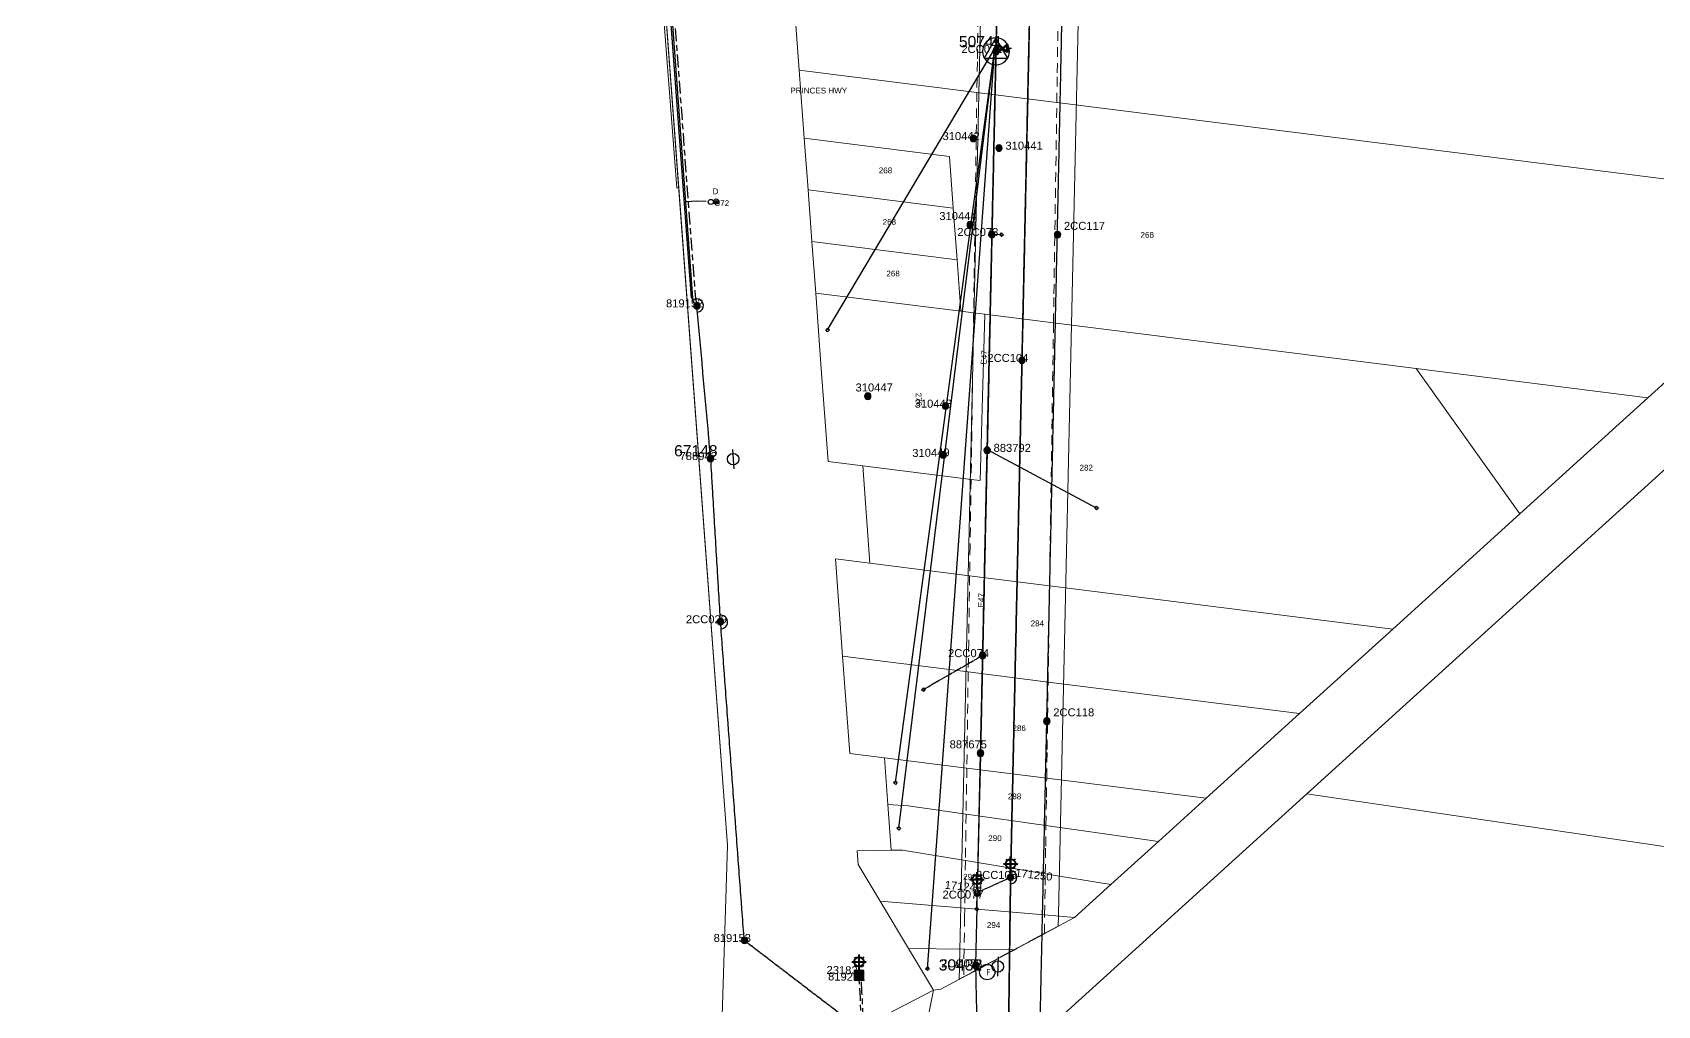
# Model space of a CAD drawing. Header units: metres. Extents: x 277863 to 282129, y 6130772 to 6135401.
# Drawn here: x 280908 to 281416, y 6132730 to 6133034 of the extents above; entities that cross this region are included whole.
import ezdxf
from ezdxf.enums import TextEntityAlignment as Align

# ---------------------------------------------------------------- set-up
doc = ezdxf.new("R2010")
doc.units = ezdxf.units.M
for name, pattern in [('Cable Exist OH', [1, 1, 0]), ('Cable Exist UG', [8.2, 4, -1.2, 1.8, -1.2]), ('Dash', [5, 3, -2]), ('HIDDEN', [0.375, 0.25, -0.125]), ('HIDDEN2', [0.1875, 0.125, -0.0625])]:
    doc.linetypes.add(name, pattern=pattern)
doc.layers.get('0').update_dxf_attribs({"color": 6})
for name, color, linetype, lineweight in [('Cadastre Easements_SP_EXT', 9, 'Continuous', 5), ('Cadastre Land Parcels_SP_EXT', 9, 'Continuous', 5), ('Cadastre Other Property_SP_EXT', 9, 'HIDDEN', 5), ('Cadastre Roads_SP_EXT', 9, 'Continuous', 5)]:
    doc.layers.add(name, color=color, linetype=linetype, lineweight=lineweight)
for name, color, linetype in [('Duct_SP_EXT', 7, 'Continuous'), ('Equip_LV_EXT', 7, 'Continuous'), ('Equip_SP_HV_EXT', 7, 'Continuous'), ('Equip_SP_SL_EXT', 7, 'Continuous'), ('Mains_HV_EXT', 7, 'Continuous'), ('Mains_LV_EXT', 7, 'Continuous'), ('Mains_SL_EXT', 7, 'Continuous'), ('Mains_TR_EXT', 7, 'Continuous'), ('Services_SP_EXT', 7, 'Continuous'), ('Sub_SP_TR_HV_LV_EXT', 7, 'Continuous'), ('SupportsOH_SP_TR_HV_LV_SL_EXT', 7, 'Continuous'), ('SupportsUG_SP_LV_SL_EXT', 7, 'Continuous'), ('Trench_SP_EXT', 7, 'Continuous')]:
    doc.layers.add(name, color=color, linetype=linetype)
doc.styles.add('COLUMN_LABEL', font='arial.ttf')
doc.styles.add('HVSW_LABEL', font='arial.ttf')
doc.styles.add('iecARIAL', font='arial.ttf', dxfattribs={"height": 2})
doc.styles.add('iecISOCP', font='isocp.shx')
doc.styles.add('POLE_LABEL', font='arial.ttf')
doc.styles.get("Standard").update_dxf_attribs({"font": 'arial.ttf'})

# ---------------------------------------------------------------- blocks, each defined once
blk = doc.blocks.new('SUB_POLE_EXT')
blk.add_wipeout([(0, 4.22), (0.42, 4.2), (0.83, 4.14), (1.21, 4.05), (1.62, 3.9), (1.99, 3.72), (2.35, 3.51), (2.68, 3.26), (2.99, 2.99), (3.28, 2.66), (3.52, 2.34), (3.76, 1.92), (3.9, 1.62), (4.04, 1.23), (4.18, 0.63), (4.22, 0), (4.18, -0.61), (4.06, -1.15), (3.9, -1.62), (3.58, -2.24), (3.22, -2.73), (2.97, -3.01), (2.68, -3.26), (2.36, -3.5), (2, -3.72), (1.64, -3.89), (1.25, -4.03), (0.82, -4.14), (0.42, -4.2), (0, -4.22), (-0.41, -4.2), (-0.8, -4.15), (-1.21, -4.05), (-1.62, -3.9), (-1.99, -3.73), (-2.35, -3.51), (-2.68, -3.26), (-2.96, -3.02), (-3.23, -2.72), (-3.51, -2.35), (-3.71, -2.01), (-3.91, -1.6), (-4.05, -1.21), (-4.16, -0.76), (-4.22, -0.14), (-4.21, 0.39), (-4.14, 0.83), (-4.03, 1.27), (-3.9, 1.63), (-3.71, 2.02), (-3.5, 2.37), (-3.28, 2.67), (-2.99, 2.99), (-2.68, 3.27), (-2.33, 3.52), (-1.98, 3.73), (-1.63, 3.9), (-1.2, 4.05), (-0.78, 4.15), (-0.4, 4.21)])
blk.add_line((2.16, 0.48), (2.16, 0.48, 0))
blk.add_lwpolyline([(-4.22, 0, 1), (4.22, 0, 1)], format="xyb", close=True)
blk.add_lwpolyline([(2.14, 0.52), (0, 4.22), (-3.66, -2.11), (3.66, -2.11)], close=True)
for tag, height, flags, p in [('STREET_CODE', 0.2, 9, (1.5, 0)), ('ASSET_NUM', 3.5, 8, (2, 2)), ('CONSTRUCTED_VOLTAGE', 0.2, 9, (1.5, -0.2)), ('OPERATING_VOLTAGE', 0.2, 9, (1.5, -0.6)), ('OPERATED_BY', 0.2, 9, (1.5, -0.8)), ('ORIENTATION', 0.2, 9, (1.5, -1.2)), ('OWNED_BY', 0.2, 9, (1.5, -1.4)), ('SECONDARY_VOLTAGE', 0.2, 9, (1.5, -1.6)), ('STATE', 0.2, 9, (1.5, -1.8)), ('SUBSTATION_TYPE', 0.2, 9, (1.5, -2)), ('STREETNAME', 0.2, 9, (1.5, -2.8)), ('SUBURB', 0.2, 9, (1.5, -3)), ('Z', 0.2, 1, (1.5, -3.4)), ('NO_PHASES', 0.2, 9, (1.5, -0.4)), ('MAINTAINED_BY', 0.2, 9, (1.5, -1)), ('USAGE', 0.2, 9, (1.5, -2.2)), ('LEGEND', 0.2, 9, (1.5, -2.4)), ('LOCATION', 0.2, 9, (1.5, -2.6)), ('NOTES', 0.2, 9, (1.5, -3.2))]:
    blk.add_attdef(tag, text='', height=height, dxfattribs=dict(flags=flags)).set_placement(p, align=Align.MIDDLE_LEFT)
blk = doc.blocks.new('COLUMN_EXT')
blk.add_hatch(color=256).paths.add_polyline_path([(-1.49, 1.48), (-1.49, -1.49), (1.48, -1.49), (1.48, 1.48)])
blk.add_lwpolyline([(-1.49, -1.49), (1.48, -1.49), (1.48, 1.48), (-1.49, 1.48)], close=True)
for tag, height, style, flags, p in [('STRUCTURE_PLANT_NUMBER', 0.2, 'POLE_LABEL', 9, (1.81, 0.03)), ('ASSET_NUM', 2.5, 'COLUMN_LABEL', 8, (2, 2)), ('STREET_CODE', 0.2, 'COLUMN_LABEL', 9, (1.81, -0.2))]:
    blk.add_attdef(tag, text='', height=height, dxfattribs=dict(style=style, flags=flags)).set_placement(p, align=Align.MIDDLE_LEFT)
at = {"flags": 1}
blk.add_attdef('Z', (1.81, -2.35), '', height=0.2, dxfattribs=at)
at = {"flags": 9}
for tag, p in [('COLUMN_TYPE', (1.81, -0.4)), ('OWNED_BY', (1.81, -0.6)), ('STATE', (1.81, -0.8)), ('USAGE', (1.81, -1)), ('STREETNAME', (1.81, -1.6)), ('SUBURB', (1.81, -1.8)), ('LEGEND', (1.81, -1.2)), ('LOCATION', (1.81, -1.4)), ('NOTES', (1.81, -2))]:
    blk.add_attdef(tag, text='', height=0.2, dxfattribs=at).set_placement(p, align=Align.MIDDLE_LEFT)
blk = doc.blocks.new('DUCT_EXT')
blk.add_circle((0, 0.8), 0.8)
at = {"flags": 1}
blk.add_attdef('Z', (0, 0), '', height=0.2, dxfattribs=at)
at = {"flags": 9}
for tag, p in [('DUCT_CODE', (0, 0)), ('XSECT_TYPE', (0, -0.2)), ('STATE', (0, -0.6)), ('FB_REFERENCE', (0, -0.4)), ('NOTES', (0, -0.8))]:
    blk.add_attdef(tag, text='', height=0.2, dxfattribs=at).set_placement(p, align=Align.MIDDLE_LEFT)
blk = doc.blocks.new('LV_OH_LINKS_DISTFUSE_EXT')
for p, q in [((0, 0), (0.96, 0)), ((3.84, 0), (4.8, 0))]:
    blk.add_line(p, q)
blk.add_lwpolyline([(3.84, -1.2), (3.84, 1.2), (0.96, -1.2), (0.96, 1.2)], close=True)
at = {"flags": 9}
for tag, p in [('ACTUAL_STATUS', (0, 0)), ('CONSTRUCTED_VOLTAGE', (0, -0.2)), ('OPERATING_VOLTAGE', (0, -0.6)), ('ORIENTATION', (0, -0.8)), ('OWNED_BY', (0, -1)), ('STATE', (0, -1.2)), ('SWITCH_TYPE', (0, -1.4)), ('NO_PHASES', (0, -0.4)), ('USAGE', (0, -1.6)), ('NOTES', (0, -1.8))]:
    blk.add_attdef(tag, text='', height=0.2, dxfattribs=at).set_placement(p, align=Align.MIDDLE_LEFT)
at = {"flags": 1}
blk.add_attdef('Z', (0, 0), '', height=0.2, dxfattribs=at)
blk = doc.blocks.new('SL_LANTERN_EXT')
at = {"lineweight": 40}
for p, q in [((-1.46, 5.68), (-1.06, 5.28)), ((0, 1.97), (0, 6.47)), ((1.46, 5.68), (1.06, 5.28)), ((-2.25, 4.22), (2.25, 4.22)), ((-1.46, 2.76), (-1.06, 3.16)), ((0, 0), (0, 2.72)), ((1.46, 2.76), (1.06, 3.16))]:
    blk.add_line(p, q, dxfattribs=at)
blk.add_circle((0, 4.22), 1.5, dxfattribs=at)
at = {"style": 'iecARIAL', "flags": 8}
blk.add_attdef('ASSET_NUM', (1.5, 1.5), '', height=2.5, dxfattribs=at)
for tag, p, height, flags in [('OPERATING_VOLTAGE', (0.98, -1.65), 0.2, 9), ('ORIENTATION', (0.98, -1.85), 0.2, 9), ('OWNED_BY', (0.98, -2.05), 0.2, 9), ('STATE', (0.98, -2.25), 0.2, 9), ('CONSTRUCTED_VOLTAGE', (0.98, -0.65), 0.2, 9), ('CONTROL_TYPE', (0.98, -0.85), 0.2, 9), ('LANTERN_PURPOSE', (0.98, -1.05), 0.2, 9), ('LANTERN_TYPE', (0.98, -1.25), 0.2, 9), ('NO_PHASES', (0.98, -1.45), 0.2, 9), ('USAGE', (0.98, -2.45), 0.2, 9), ('CEXIST', (0.98, -2.65), 0.2, 9), ('CNEW', (0.98, -2.85), 0.2, 9), ('CNUMBER', (0.98, -3.05), 0.2, 9), ('CREMOVE', (0.98, -3.25), 0.2, 9), ('CREPLACE', (0.98, -3.45), 0.2, 9), ('LKINGHEIGHT', (0.98, -3.65), 0.2, 9), ('LBRACKET', (0.98, -3.85), 0.2, 9), ('LBRACKETVOCAB', (0.98, -4.05), 0.2, 9), ('LCATEGORY', (0.98, -4.25), 0.2, 9), ('LCHARGE1', (0.98, -4.45), 0.2, 9), ('LCHARGE1PERCENT', (0.98, -4.65), 0.2, 9), ('LCHARGE2', (0.98, -4.85), 0.2, 9), ('LCHARGE2PERCENT', (0.98, -5.05), 0.2, 9), ('LCHARGE3', (0.98, -5.25), 0.2, 9), ('LNUMBER', (2.18, -3.25), 2.5, 8), ('STREETNAME', (0.98, -9.25), 0.2, 9), ('SUBURB', (0.98, -9.45), 0.2, 1), ('LCHARGE3PERCENT', (0.98, -5.45), 0.2, 9), ('LEXIST', (0.98, -5.65), 0.2, 9), ('LLAMP', (0.98, -5.85), 0.2, 9), ('LLAMPVOCAB', (0.98, -6.05), 0.2, 9), ('LMAST', (0.98, -6.25), 0.2, 9), ('LMASTVOCAB', (0.98, -6.45), 0.2, 9), ('LNEW', (0.98, -6.65), 0.2, 9), ('LANTNUMBER', (0.98, -6.85), 0.2, 9), ('LOUTREACH', (0.98, -7.25), 0.2, 9), ('LOUTREACHVOCAB', (0.98, -7.45), 0.2, 9), ('LRATECODE', (0.98, -7.65), 0.2, 9), ('LREMOVE', (0.98, -7.85), 0.2, 9), ('LREPLACE', (0.98, -8.05), 0.2, 9), ('LTYPE', (0.98, -8.25), 0.2, 9), ('LTYPEVOCAB', (0.98, -8.45), 0.2, 9), ('LEGEND', (0.98, -8.65), 0.2, 9), ('LOCATION', (0.98, -8.85), 0.2, 9), ('NOTES', (0.98, -9.05), 0.2, 9)]:
    blk.add_attdef(tag, p, '', height=height, dxfattribs=dict(flags=flags))
blk = doc.blocks.new('CCP_EXT')
blk.add_wipeout([(0, 0.57), (0.57, 0), (0, -0.57), (-0.57, 0)])
blk.add_lwpolyline([(-0.57, 0), (0, 0.57), (0.57, 0), (0, -0.57), (-0.57, 0)])
at = {"flags": 1}
blk.add_attdef('Z', (0, 0), '', height=0.2, dxfattribs=at)
at = {"flags": 9}
for tag, p in [('CCP_TYPE', (0, 0)), ('CONSTRUCTED_VOLTAGE', (0, -0.2)), ('OPERATING_VOLTAGE', (0, -0.6)), ('ORIENTATION', (0, -0.8)), ('OWNED_BY', (0, -1)), ('STATE', (0, -1.8)), ('NO_PHASES', (0, -0.4)), ('USAGE', (0, -1.2)), ('LEGEND', (0, -1.4)), ('LIFE_SUPPORT', (0, -1.6)), ('NOTES', (0, -2))]:
    blk.add_attdef(tag, text='', height=0.2, dxfattribs=at).set_placement(p, align=Align.MIDDLE_LEFT)
blk = doc.blocks.new('POLE_EXT')
blk.add_hatch(color=256).paths.add_polyline_path([(-1, 0, 1), (1, 0, 1)])
blk.add_lwpolyline([(-1, 0, 1), (1, 0, 1)], format="xyb", close=True)
for tag, height, flags, p in [('pNumber', 2.5, 8, (-17.84, 2.07)), ('OWNED_BY', 0.2, 9, (1.35, -0.4)), ('SPECIAL_USE', 0.2, 9, (1.35, -0.8)), ('STATE', 0.2, 9, (1.35, -1)), ('cLV', 0.2, 9, (1.35, -1.4)), ('hDepth', 0.2, 9, (1.35, -1.6)), ('hDia', 0.2, 9, (1.35, -1.8)), ('cHV', 0.2, 9, (1.35, -2)), ('cLinedev', 0.2, 9, (1.35, -3.4)), ('pExisting', 0.2, 9, (1.35, -3.8)), ('pFooting', 0.2, 9, (1.35, -4.4)), ('pNew', 0.2, 9, (1.35, -4.6)), ('pRelocate', 0.2, 9, (1.35, -5)), ('PARENT', 0.2, 9, (1.35, -0.6)), ('USAGE', 0.2, 9, (1.35, -1.2)), ('LBRACKET', 0.2, 9, (1.35, -2.2)), ('LExisting', 0.2, 9, (1.35, -2.4)), ('LANTNUMBER', 0.2, 9, (1.35, -2.6)), ('LOther', 0.2, 9, (1.35, -2.8)), ('LRemove', 0.2, 9, (1.35, -3)), ('LEGEND', 0.2, 9, (1.35, -3.2)), ('LOCATION', 0.2, 9, (1.35, -3.6)), ('PFNUMBER', 0.2, 9, (1.35, -4)), ('NEWPFNUMBER', 0.2, 9, (1.35, -4.2)), ('pRemove', 0.2, 9, (1.35, -5.2)), ('pReplace', 0.2, 9, (1.35, -5.4)), ('pStay', 0.2, 9, (1.35, -5.6)), ('pType', 0.2, 9, (1.35, -5.8)), ('cspan', 0.2, 9, (1.35, -6)), ('STREETNAME', 0.2, 9, (1.35, -6.2)), ('SUBURB', 0.2, 9, (1.35, -6.4)), ('OPERATED_BY', 0.2, 9, (1.36, -7.01)), ('NOTES', 0.2, 9, (1.35, -6.6)), ('MAINTAINED_BY', 0.2, 9, (1.36, -6.81))]:
    blk.add_attdef(tag, text='', height=height, dxfattribs=dict(flags=flags)).set_placement(p, align=Align.MIDDLE_LEFT)
at = {"style": 'POLE_LABEL'}
for tag, height, flags, p in [('STRUCTURE_PLANT_NUMBER', 0.2, 9, (1.35, 0.03)), ('ASSET_NUM', 2.5, 8, (2, 2)), ('STREET_CODE', 0.2, 9, (1.35, -0.2))]:
    blk.add_attdef(tag, text='', height=height, dxfattribs=dict(at, flags=flags)).set_placement(p, align=Align.MIDDLE_LEFT)
at = {"flags": 1}
blk.add_attdef('Z', (1.35, -7.33), '', height=0.2, dxfattribs=at)
blk = doc.blocks.new('HV_ABS_CLOSED_EXT')
blk.add_line((-3, 6.87), (3, 6.87))
blk.add_circle((0, 6.87), 1.8)
at = {"flags": 1}
blk.add_attdef('Z', (0, 0), '', height=0.2, dxfattribs=at)
at = {"style": 'HVSW_LABEL'}
for tag, height, flags, p in [('ASSET_NUM', 3.5, 8, (2, 2)), ('STREET_CODE', 0.2, 9, (0, -0.2))]:
    blk.add_attdef(tag, text='', height=height, dxfattribs=dict(at, flags=flags)).set_placement(p, align=Align.MIDDLE_LEFT)
at = {"flags": 9}
for tag, p in [('ACTUAL_STATUS', (0, -0.4)), ('CONSTRUCTED_VOLTAGE', (0, -0.6)), ('OPERATING_VOLTAGE', (0, -1)), ('ORIENTATION', (0, -1.2)), ('OWNED_BY', (0, -1.4)), ('STATE', (0, -1.6)), ('SWITCH_TYPE', (0, -1.8)), ('STREETNAME', (0, -2.6)), ('SUBURB', (0, -2.8)), ('NO_PHASES', (0, -0.8)), ('USAGE', (0, -2)), ('LEGEND', (0, -2.2)), ('LOCATION', (0, -2.4)), ('NOTES', (0, -3))]:
    blk.add_attdef(tag, text='', height=0.2, dxfattribs=at).set_placement(p, align=Align.MIDDLE_LEFT)
blk = doc.blocks.new('End Shackle_EXT')
blk.add_wipeout([(0, 0.25), (1.81, 0.25), (1.82, -0.25), (0, -0.25)])
blk.add_line((1.81, -1), (1.81, 1))
at = {"flags": 1}
blk.add_attdef('Z', (0, 0), '', height=0.2, dxfattribs=at)
at = {"flags": 9}
for tag, p in [('CONNECTOR_TYPE', (0, 0)), ('CONSTRUCTED_VOLTAGE', (0, -0.2)), ('OPERATING_VOLTAGE', (0, -0.6)), ('ORIENTATION', (0, -0.8)), ('OWNED_BY', (0, -1)), ('STATE', (0, -1.2)), ('NO_PHASES', (0, -0.4)), ('USAGE', (0, -1.4)), ('NOTES', (0, -1.6))]:
    blk.add_attdef(tag, text='', height=0.2, dxfattribs=at).set_placement(p, align=Align.MIDDLE_LEFT)
blk = doc.blocks.new('FAULT_INDICATOR_MANUAL_EXT')
blk.add_circle((0, 0), 2.4)
at = {"insert": (-0.28, 0.92), "char_height": 2, "width": 1.2998, "attachment_point": 1, "style": 'iecISOCP'}
blk.add_mtext('F', dxfattribs=at)
for tag, height, flags, p in [('STREET_CODE', 0.2, 9, (1.5, 0)), ('ASSET_NUM', 2.5, 8, (2, 2)), ('CONSTRUCTED_VOLTAGE', 0.2, 9, (1.5, -0.2)), ('OPERATING_VOLTAGE', 0.2, 9, (1.5, -0.8)), ('ORIENTATION', 0.2, 9, (1.5, -1)), ('OWNED_BY', 0.2, 9, (1.5, -1.2)), ('STATE', 0.2, 9, (1.5, -1.4)), ('STREETNAME', 0.2, 9, (1.5, -2.2)), ('SUBURB', 0.2, 9, (1.5, -2.4)), ('Z', 0.2, 1, (1.5, -2.8)), ('FLITE_NUMBER', 0.2, 9, (1.5, -0.4)), ('USAGE', 0.2, 9, (1.5, -1.6)), ('LEGEND', 0.2, 9, (1.5, -1.8)), ('LOCATION', 0.2, 9, (1.5, -2)), ('NOTES', 0.2, 9, (1.5, -2.6)), ('INDICATOR_TYPE', 0.2, 9, (1.5, -0.6))]:
    blk.add_attdef(tag, text='', height=height, dxfattribs=dict(flags=flags)).set_placement(p, align=Align.MIDDLE_LEFT)
blk = doc.blocks.new('CABLE_LARGE_EXT')
h = blk.add_hatch(color=256)
edge = h.paths.add_edge_path()
edge.add_arc((0, 0.55), 0.55, 0, 360)
blk.add_circle((0, 0.55), 0.55)
at = {"flags": 1}
blk.add_attdef('Z', (0, 0), '', height=0.2, dxfattribs=at)
at = {"flags": 9}
for tag, p in [('COND_CODE', (0, 0)), ('STATE', (0, -0.4)), ('XSECT_SIZE', (0, -0.6)), ('FB_REFERENCE', (0, -0.2)), ('NOTES', (0, -0.8))]:
    blk.add_attdef(tag, text='', height=0.2, dxfattribs=at).set_placement(p, align=Align.MIDDLE_LEFT)

msp = doc.modelspace()

# ---------------------------------------------------------------- linework, layer by layer
at = {"layer": 'Cadastre Land Parcels_SP_EXT', "linetype": 'Continuous'}
msp.add_lwpolyline([(281056.78, 6132210.53), (281096.07, 6132494.79), (281085.23, 6132554.39), (281103.36, 6132588.71), (281106.75, 6132604.8), (281107.1, 6132606.46), (281110.93, 6132637.44), (281115.1, 6132671.12), (281122.88, 6132707.52), (281122.97, 6132710.17), (281125.18, 6132780.06), (281109.94, 6132985.62), (281109.32, 6132985.59), (281098.92, 6133120.81), (281020.66, 6133114.93), (281011.35, 6133101.31), (280919.89, 6133097.31), (280911.14, 6133215.34), (280911.14, 6133215.34), (280908.11, 6133256.23), (281088.89, 6133269.63), (281078.87, 6133404.83)], dxfattribs=at)
for points in [[(281913.46, 6133096.92), (281606.47, 6133140.32), (281600.57, 6133116.03), (281457.21, 6132933.17), (281306.17, 6132796.26), (281864.94, 6132713.81), (281870.84, 6132760.36), (281913.46, 6133096.92)], [(281109.94, 6132985.62), (281099.91, 6133120.88), (281098.92, 6133120.81), (281109.32, 6132985.59), (281109.94, 6132985.62)], [(281195.72, 6132979.21), (281194.53, 6132995.32), (281149.16, 6133001.04), (281150.35, 6132984.92), (281195.72, 6132979.21)], [(281195.72, 6132979.21), (281150.35, 6132984.92), (281151.55, 6132968.81), (281196.92, 6132963.1), (281195.72, 6132979.21)], [(281196.92, 6132963.1), (281151.55, 6132968.81), (281152.74, 6132952.7), (281198.11, 6132946.99), (281196.92, 6132963.1)], [(281204.53, 6132909.06), (281204.93, 6132924.07), (281205.52, 6132946.06), (281202.06, 6132946.49), (281198.11, 6132946.99), (281152.74, 6132952.7), (281154.39, 6132930.43), (281155.52, 6132915.22), (281156.64, 6132900.07), (281167.44, 6132898.71), (281201.28, 6132894.44), (281204.13, 6132894.09), (281204.53, 6132909.06)], [(281340.26, 6132929.1), (281227.02, 6132943.35), (281205.52, 6132946.05), (281204.93, 6132924.07), (281204.53, 6132909.06), (281204.13, 6132894.09), (281201.28, 6132894.44), (281167.44, 6132898.71), (281169.7, 6132868.3), (281200.83, 6132864.38), (281225.79, 6132861.24), (281332.99, 6132847.72), (281372.69, 6132883.7), (281340.26, 6132929.1)], [(281412.7, 6132919.98), (281340.26, 6132929.1), (281372.69, 6132883.7), (281412.7, 6132919.98)], [(281332.99, 6132847.72), (281225.79, 6132861.24), (281200.83, 6132864.38), (281169.7, 6132868.3), (281158.9, 6132869.67), (281161.15, 6132839.26), (281200.38, 6132834.32), (281225.34, 6132831.17), (281303.83, 6132821.28), (281332.99, 6132847.72)], [(281303.83, 6132821.28), (281225.34, 6132831.17), (281200.38, 6132834.32), (281161.15, 6132839.26), (281163.4, 6132808.86), (281174.21, 6132807.5), (281199.94, 6132804.26), (281224.89, 6132801.11), (281274.66, 6132794.84), (281303.83, 6132821.28)], [(281274.66, 6132794.84), (281224.89, 6132801.11), (281199.94, 6132804.26), (281174.21, 6132807.5), (281175.29, 6132792.93), (281181.62, 6132792.5), (281199.72, 6132789.92), (281224.67, 6132786.36), (281259.78, 6132781.35), (281274.66, 6132794.84)], [(281864.94, 6132713.81), (281306.17, 6132796.26), (281223.7, 6132721.5), (281198.31, 6132698.48), (281178.47, 6132680.5), (281168.52, 6132596.71), (281181.82, 6132560.72), (281191.33, 6132559.49), (281216.2, 6132556.26), (281286.81, 6132547.1), (281285.95, 6132541.16), (281834.77, 6132475.57), (281864.94, 6132713.81)], [(281259.78, 6132781.35), (281224.67, 6132786.36), (281199.72, 6132789.92), (281181.62, 6132792.5), (281175.29, 6132792.93), (281176.35, 6132778.61), (281179.88, 6132778.66), (281199.5, 6132775.4), (281224.45, 6132771.26), (281244.89, 6132767.87), (281259.78, 6132781.35)], [(281244.89, 6132767.87), (281224.45, 6132771.26), (281199.5, 6132775.4), (281179.88, 6132778.66), (281176.35, 6132778.61), (281165.66, 6132778.45), (281165.98, 6132774.16), (281172.85, 6132762.71), (281199.28, 6132760.5), (281224.25, 6132758.41), (281233.6, 6132757.63), (281244.89, 6132767.87)], [(281224.17, 6132752.56), (281233.6, 6132757.63), (281224.25, 6132758.41), (281199.28, 6132760.5), (281172.85, 6132762.71), (281181.77, 6132747.86), (281199.09, 6132747.66), (281214.7, 6132747.48), (281224.17, 6132752.56)], [(281191.78, 6132735.16), (281198.96, 6132739.02), (281214.7, 6132747.48), (281199.09, 6132747.66), (281181.77, 6132747.86), (281189.53, 6132734.93), (281191.78, 6132735.16)]]:
    msp.add_lwpolyline(points, close=True, dxfattribs=at)
at = {"layer": 'Cadastre Roads_SP_EXT', "linetype": 'Continuous'}
msp.add_lwpolyline([(281097.87, 6133406.98), (281108.95, 6133271.11), (281088.89, 6133269.63), (281091.92, 6133228.74), (281099.91, 6133120.88), (281125.18, 6132780.06), (281122.97, 6132710.17)], dxfattribs=at)
at = {"layer": 'Duct_SP_EXT'}
for p, q in [((281101.46, 6133118.61), (281113.82, 6132951.22)), ((281101.94, 6133118.65), (281114.3, 6132951.25)), ((281113.82, 6132951.22), (281114.06, 6132951.24)), ((281114.3, 6132951.25), (281114.06, 6132951.24))]:
    msp.add_line(p, q, dxfattribs=at)
msp.add_lwpolyline([(281118.53, 6132981.35), (281115.55, 6132981.37), (281112.37, 6132981.15)], dxfattribs=at)
at = {"layer": 'Mains_HV_EXT', "linetype": 'Cable Exist UG'}
msp.add_lwpolyline([(281101.57, 6133120.71), (281102.69, 6133117.13), (281115.11, 6132951.92), (281115.64, 6132948.72)], dxfattribs=at)
at = {"layer": 'Mains_HV_EXT', "linetype": 'Continuous'}
for points in [[(281115.78, 6132946.72, 1.294107), (281114.38, 6132950.51)], [(281123.12, 6132847.79, 1.015811), (281122.88, 6132852.09)], [(281213.62, 6132768.14, 0.97155), (281213.65, 6132772.2)]]:
    msp.add_lwpolyline(points, format="xyb", dxfattribs=at)
at = {"layer": 'Mains_HV_EXT', "linetype": 'Cable Exist OH'}
for points in [[(281120, 6132900.38), (281115.64, 6132948.68)], [(281123.01, 6132850.05), (281120, 6132900.38)]]:
    msp.add_lwpolyline(points, dxfattribs=at)
at = {"layer": 'Mains_LV_EXT', "linetype": 'Cable Exist OH'}
msp.add_lwpolyline([(281206.3, 6132903.57), (281204.89, 6132839.44)], dxfattribs=at)
at = {"layer": 'Mains_SL_EXT', "linetype": 'Cable Exist UG'}
msp.add_lwpolyline([(281164.23, 6132682.47), (281164.82, 6132684.41), (281164.82, 6132684.41, 0.057463), (281166.97, 6132737.82), (281166.97, 6132737.82), (281166.28, 6132739.51)], format="xyb", dxfattribs=at)
at = {"layer": 'Trench_SP_EXT', "linetype": 'Cable Exist UG'}
for points in [[(281114.12, 6132951.4), (281114.23, 6132950.85), (281114.23, 6132950.85, 0.20707), (281115.85, 6132948.61)], [(281166.28, 6132739.51, -0.05399), (281164.23, 6132682.47), (281164.23, 6132682.47), (281154.81, 6132616.16), (281154.81, 6132616.16, 0.023275), (281152.82, 6132588.69), (281152.82, 6132588.69, 0.35091), (281178.74, 6132559.72), (281178.74, 6132559.72), (281176.35, 6132543.51), (281176.35, 6132543.51, 0.195403), (281152.36, 6132526.23), (281152.36, 6132526.23), (281144.93, 6132513.59), (281144.93, 6132513.59, 0.082399), (281127.54, 6132458.27)]]:
    msp.add_lwpolyline(points, format="xyb", dxfattribs=at)

# ---------------------------------------------------------------- block references
at = {"layer": 'Duct_SP_EXT'}
for name, p in [('DUCT_EXT', (281120, 6132980.37)), ('DUCT_EXT', (281121.68, 6132980.49)), ('CABLE_LARGE_EXT', (281121.68, 6132980.49))]:
    msp.add_blockref(name, p, dxfattribs=at)
at = {"layer": 'Equip_SP_HV_EXT'}
ref = msp.add_blockref('HV_ABS_CLOSED_EXT', (281120.09, 6132900.38), dxfattribs=dict(at, rotation=273.4639589375096))
ref.add_attrib('ASSET_NUM', '67148', dxfattribs={"layer": '0', "height": 3.5, "style": 'HVSW_LABEL'}).set_placement((281122.09, 6132900.63), align=Align.BOTTOM_RIGHT)
ref = msp.add_blockref('HV_ABS_CLOSED_EXT', (281202.76, 6132742.52), dxfattribs=dict(at, rotation=268.0410240279011))
ref.add_attrib('ASSET_NUM', '30432', dxfattribs={"layer": '0', "height": 3.5, "style": 'HVSW_LABEL'}).set_placement((281204.76, 6132742.77), align=Align.MIDDLE_RIGHT)
msp.add_blockref('FAULT_INDICATOR_MANUAL_EXT', (281206.31, 6132740.55), dxfattribs=at)
at = {"layer": 'Equip_SP_SL_EXT'}
ref = msp.add_blockref('SL_LANTERN_EXT', (281213.61, 6132770.14), dxfattribs=at)
ref.add_attrib('ASSET_NUM', '171250', dxfattribs={"layer": '0', "height": 2.5, "rotation": 353.3413, "style": 'iecARIAL'}).set_placement((281215.11, 6132771.64), align=Align.MIDDLE_LEFT)
ref = msp.add_blockref('SL_LANTERN_EXT', (281203.16, 6132765.25), dxfattribs=at)
ref.add_attrib('ASSET_NUM', '171249', dxfattribs={"layer": '0', "height": 2.5, "rotation": 354.6625, "style": 'iecARIAL'}).set_placement((281204.67, 6132766.75), align=Align.MIDDLE_RIGHT)
ref = msp.add_blockref('SL_LANTERN_EXT', (281166.28, 6132739.51), dxfattribs=at)
ref.add_attrib('ASSET_NUM', '231835', dxfattribs={"layer": '0', "height": 2.5, "rotation": 358.9678, "style": 'iecARIAL'}).set_placement((281167.78, 6132741.01), align=Align.MIDDLE_RIGHT)
at = {"layer": 'Sub_SP_TR_HV_LV_EXT'}
ref = msp.add_blockref('SUB_POLE_EXT', (281209.05, 6133028.19), dxfattribs=at)
ref.add_attrib('ASSET_NUM', '50741', dxfattribs={"layer": '0', "height": 3.5}).set_placement((281211.05, 6133028.45), align=Align.BOTTOM_RIGHT)
at = {"layer": 'SupportsOH_SP_TR_HV_LV_SL_EXT'}
ref = msp.add_blockref('POLE_EXT', (281202, 6133001), dxfattribs=at)
ref.add_attrib('ASSET_NUM', '310442', dxfattribs={"layer": '0', "height": 2.5, "style": 'POLE_LABEL'}).set_placement((281204, 6133001.75), align=Align.MIDDLE_RIGHT)
ref = msp.add_blockref('POLE_EXT', (281210, 6132998), dxfattribs=at)
ref.add_attrib('ASSET_NUM', '310441', dxfattribs={"layer": '0', "height": 2.5, "style": 'POLE_LABEL'}).set_placement((281212, 6132998.75), align=Align.MIDDLE_LEFT)
ref = msp.add_blockref('POLE_EXT', (281201, 6132974), dxfattribs=at)
ref.add_attrib('ASSET_NUM', '310444', dxfattribs={"layer": '0', "height": 2.5, "style": 'POLE_LABEL'}).set_placement((281203, 6132974.75), align=Align.BOTTOM_RIGHT)
ref = msp.add_blockref('POLE_EXT', (281228.28, 6132970.94), dxfattribs=at)
ref.add_attrib('ASSET_NUM', '2CC117', dxfattribs={"layer": '0', "height": 2.5, "style": 'POLE_LABEL'}).set_placement((281230.28, 6132971.69), align=Align.BOTTOM_LEFT)
ref = msp.add_blockref('POLE_EXT', (281115.64, 6132948.72), dxfattribs=at)
ref.add_attrib('ASSET_NUM', '819152', dxfattribs={"layer": '0', "height": 2.5, "style": 'POLE_LABEL'}).set_placement((281117.64, 6132949.47), align=Align.MIDDLE_RIGHT)
ref = msp.add_blockref('POLE_EXT', (281217.17, 6132931.68), dxfattribs=at)
ref.add_attrib('ASSET_NUM', '2CC104', dxfattribs={"layer": '0', "height": 2.5, "style": 'POLE_LABEL'}).set_placement((281219.17, 6132932.43), align=Align.MIDDLE_RIGHT)
ref = msp.add_blockref('POLE_EXT', (281169, 6132920.45), dxfattribs=at)
ref.add_attrib('ASSET_NUM', '310447', dxfattribs={"layer": '0', "height": 2.5, "style": 'POLE_LABEL'}).set_placement((281171, 6132921.2), align=Align.BOTTOM_CENTER)
ref = msp.add_blockref('POLE_EXT', (281193.3, 6132917.39), dxfattribs=at)
ref.add_attrib('ASSET_NUM', '310448', dxfattribs={"layer": '0', "height": 2.5, "style": 'POLE_LABEL'}).set_placement((281195.3, 6132918.14), align=Align.MIDDLE_RIGHT)
ref = msp.add_blockref('POLE_EXT', (281192.56, 6132902.17), dxfattribs=at)
ref.add_attrib('ASSET_NUM', '310449', dxfattribs={"layer": '0', "height": 2.5, "rotation": 1, "style": 'POLE_LABEL'}).set_placement((281194.56, 6132902.92), align=Align.MIDDLE_RIGHT)
ref = msp.add_blockref('POLE_EXT', (281206.3, 6132903.57), dxfattribs=at)
ref.add_attrib('ASSET_NUM', '883792', dxfattribs={"layer": '0', "height": 2.5, "style": 'POLE_LABEL'}).set_placement((281208.3, 6132904.32), align=Align.MIDDLE_LEFT)
ref = msp.add_blockref('POLE_EXT', (281119.88, 6132901.02), dxfattribs=at)
ref.add_attrib('ASSET_NUM', '788942', dxfattribs={"layer": '0', "height": 2.5, "style": 'POLE_LABEL'}).set_placement((281121.88, 6132901.77), align=Align.MIDDLE_RIGHT)
ref = msp.add_blockref('POLE_EXT', (281123.01, 6132850.02), dxfattribs=at)
ref.add_attrib('ASSET_NUM', '2CC029', dxfattribs={"layer": '0', "height": 2.5, "style": 'POLE_LABEL'}).set_placement((281125.01, 6132850.77), align=Align.MIDDLE_RIGHT)
ref = msp.add_blockref('POLE_EXT', (281204.89, 6132839.44), dxfattribs=at)
ref.add_attrib('ASSET_NUM', '2CC074', dxfattribs={"layer": '0', "height": 2.5, "style": 'POLE_LABEL'}).set_placement((281206.89, 6132840.19), align=Align.MIDDLE_RIGHT)
ref = msp.add_blockref('POLE_EXT', (281224.93, 6132818.94), dxfattribs=at)
ref.add_attrib('ASSET_NUM', '2CC118', dxfattribs={"layer": '0', "height": 2.5, "style": 'POLE_LABEL'}).set_placement((281226.93, 6132819.69), align=Align.BOTTOM_LEFT)
ref = msp.add_blockref('POLE_EXT', (281204.22, 6132808.94), dxfattribs=at)
ref.add_attrib('ASSET_NUM', '887675', dxfattribs={"layer": '0', "height": 2.5, "style": 'POLE_LABEL'}).set_placement((281206.22, 6132809.69), align=Align.BOTTOM_RIGHT)
ref = msp.add_blockref('POLE_EXT', (281213.61, 6132770.14), dxfattribs=at)
ref.add_attrib('ASSET_NUM', '2CC105', dxfattribs={"layer": '0', "height": 2.5, "style": 'POLE_LABEL'}).set_placement((281215.61, 6132770.89), align=Align.MIDDLE_RIGHT)
ref = msp.add_blockref('POLE_EXT', (281203.16, 6132765.25), dxfattribs=at)
ref.add_attrib('ASSET_NUM', '2CC077', dxfattribs={"layer": '0', "height": 2.5, "style": 'POLE_LABEL'}).set_placement((281205.17, 6132766), align=Align.TOP_RIGHT)
ref = msp.add_blockref('POLE_EXT', (281130.51, 6132750.45), dxfattribs=at)
ref.add_attrib('ASSET_NUM', '819153', dxfattribs={"layer": '0', "height": 2.5, "style": 'POLE_LABEL'}).set_placement((281132.51, 6132751.2), align=Align.MIDDLE_RIGHT)
ref = msp.add_blockref('POLE_EXT', (281202.76, 6132742.52), dxfattribs=at)
ref.add_attrib('ASSET_NUM', '2CC078', dxfattribs={"layer": '0', "height": 2.5, "style": 'POLE_LABEL'}).set_placement((281204.76, 6132743.27), align=Align.MIDDLE_RIGHT)
at = {"layer": 'SupportsUG_SP_LV_SL_EXT'}
ref = msp.add_blockref('COLUMN_EXT', (281166.28, 6132739.51), dxfattribs=at)
ref.add_attrib('ASSET_NUM', '819251', dxfattribs={"layer": '0', "height": 2.5, "rotation": 359.1191, "style": 'COLUMN_LABEL'}).set_placement((281168.28, 6132740.26), align=Align.TOP_RIGHT)

# ---------------------------------------------------------------- texts
at = {"layer": 'Cadastre Land Parcels_SP_EXT'}
for s, p in [('268', (281172.44, 6132990.12)), ('268', (281173.64, 6132974.01)), ('268', (281254.2, 6132969.96)), ('268', (281174.83, 6132957.9)), ('282', (281235.16, 6132897.25)), ('284', (281219.88, 6132848.59)), ('286', (281214.2, 6132815.84)), ('288', (281212.75, 6132794.53)), ('290', (281206.62, 6132781.49)), ('290', (281198.79, 6132769.42)), ('294', (281206.21, 6132754.35)), ('294', (281195.97, 6132742.02))]:
    msp.add_text(s, height=1.8, dxfattribs=at).set_placement(p)
msp.add_text('276', height=1.8, rotation=273.5923, dxfattribs=at).set_placement((281183.94, 6132921.53))
at = {"layer": 'Cadastre Roads_SP_EXT'}
msp.add_text('PRINCES HWY', height=1.8, dxfattribs=at).set_placement((281144.82, 6133015.06))
at = {"layer": 'Duct_SP_EXT'}
for s, p in [('D', (281120.53, 6132983.57)), ('U72', (281121.09, 6132979.87))]:
    msp.add_text(s, height=1.8, dxfattribs=at).set_placement(p)
at = {"layer": 'Mains_LV_EXT'}
for rotation, p in [(86.4672, (281206.06, 6132930.29)), (87.6282, (281205.22, 6132854.45))]:
    msp.add_text('E47', height=1.8, rotation=rotation, dxfattribs=at).set_placement(p)

# ---------------------------------------------------------------- next in the draw order: linework, layer by layer
at = {"layer": 'Cadastre Land Parcels_SP_EXT', "linetype": 'Continuous'}
for points in [[(281511.61, 6133035.17), (281228.92, 6133070.76), (281203.97, 6133073.9), (281143.19, 6133081.56), (281147.57, 6133022.38), (281203.09, 6133015.39), (281228.05, 6133012.25), (281469.78, 6132981.81), (281511.61, 6133035.17)], [(281442.45, 6132946.95), (281469.78, 6132981.81), (281228.05, 6133012.25), (281203.09, 6133015.39), (281147.57, 6133022.38), (281149.16, 6133001.04), (281194.53, 6132995.32), (281195.72, 6132979.21), (281196.92, 6132963.1), (281198.11, 6132946.99), (281202.06, 6132946.49), (281205.52, 6132946.05), (281227.02, 6132943.35), (281340.26, 6132929.1), (281412.7, 6132919.98), (281442.45, 6132946.95)]]:
    msp.add_lwpolyline(points, close=True, dxfattribs=at)

# ---------------------------------------------------------------- next in the draw order: block references
at = {"layer": 'Equip_LV_EXT'}
for p in [(281208.64, 6133029.11), (281209.05, 6133029.19)]:
    msp.add_blockref('LV_OH_LINKS_DISTFUSE_EXT', p, dxfattribs=at)
at = {"layer": 'Services_SP_EXT'}
for p in [(281240.49, 6132885.53), (281186.38, 6132828.77), (281177.63, 6132799.75), (281178.68, 6132785.47), (281203.04, 6132760.25), (281187.62, 6132741.56)]:
    msp.add_blockref('CCP_EXT', p, dxfattribs=at)

# ---------------------------------------------------------------- next in the draw order: linework, layer by layer
at = {"layer": 'Cadastre Roads_SP_EXT', "linetype": 'Continuous'}
msp.add_lwpolyline([(281223.7, 6132721.5), (281306.17, 6132796.26), (281457.21, 6132933.17), (281600.57, 6133116.03), (281606.47, 6133140.32), (281661.69, 6133367.85)], dxfattribs=at)
at = {"layer": 'Mains_HV_EXT', "linetype": 'Cable Exist OH'}
msp.add_lwpolyline([(281152.41, 6131435.07), (281153.07, 6131459.84), (281154.45, 6131484.3), (281181.13, 6131954.5), (281185.9, 6132079.06), (281191.28, 6132170.87), (281198.68, 6132557.71), (281203.36, 6132714.72), (281202.76, 6132742.52)], dxfattribs=at)
at = {"layer": 'Mains_LV_EXT', "linetype": 'Cable Exist OH'}
msp.add_lwpolyline([(281204.89, 6132839.44), (281186.38, 6132828.77)], dxfattribs=at)
at = {"layer": 'Services_SP_EXT'}
for points in [[(281240.49, 6132885.53), (281206.21, 6132903.83)], [(281203.04, 6132760.25), (281203.16, 6132765.25)]]:
    msp.add_lwpolyline(points, dxfattribs=at)

# ---------------------------------------------------------------- next in the draw order: block references
at = {"layer": 'Services_SP_EXT', "rotation": 90.0000000000002}
for p in [(281209.11, 6133031.19), (281210.79, 6132970.91)]:
    msp.add_blockref('CCP_EXT', p, dxfattribs=at)
at = {"layer": 'Services_SP_EXT'}
msp.add_blockref('CCP_EXT', (281156.45, 6132941.19), dxfattribs=at)

# ---------------------------------------------------------------- next in the draw order: linework, layer by layer
at = {"layer": 'Cadastre Other Property_SP_EXT', "linetype": 'HIDDEN2'}
msp.add_lwpolyline([(281242.93, 6133409.1), (281212.52, 6133412.93), (281197.56, 6132738.27), (281228.49, 6132754.88), (281242.93, 6133409.1)], close=True, dxfattribs=at)
at = {"layer": 'Cadastre Roads_SP_EXT', "linetype": 'Continuous'}
for points in [[(281619.55, 6133279.51), (281599.88, 6133198.09), (281585.84, 6133140.72), (281582.05, 6133125.03), (281548.73, 6133082.52), (281511.61, 6133035.17), (281469.78, 6132981.81), (281442.45, 6132946.94), (281412.7, 6132919.98), (281372.69, 6132883.7), (281332.99, 6132847.72), (281303.83, 6132821.28), (281274.66, 6132794.84), (281259.78, 6132781.35), (281244.89, 6132767.86), (281233.6, 6132757.63), (281224.17, 6132752.56), (281214.7, 6132747.47), (281198.96, 6132739.02), (281191.78, 6132735.16), (281189.53, 6132734.93), (281184.07, 6132708.04)], [(281143.34, 6132710.96), (281189.53, 6132734.93), (281181.77, 6132747.86), (281172.85, 6132762.71), (281165.98, 6132774.16), (281165.66, 6132778.45), (281176.35, 6132778.61), (281175.29, 6132792.93), (281174.21, 6132807.5), (281163.41, 6132808.86), (281161.15, 6132839.26), (281158.9, 6132869.67), (281169.7, 6132868.3), (281167.44, 6132898.71), (281156.64, 6132900.07), (281155.52, 6132915.22), (281154.39, 6132930.43), (281152.74, 6132952.7), (281151.55, 6132968.81), (281150.35, 6132984.92), (281149.16, 6133001.04), (281147.57, 6133022.38), (281143.19, 6133081.56)]]:
    msp.add_lwpolyline(points, dxfattribs=at)
at = {"layer": 'Mains_HV_EXT', "linetype": 'Cable Exist OH'}
for points in [[(281220.59, 6133599.27), (281228.15, 6133430.37), (281224.55, 6133266.95), (281220.86, 6133099.32), (281217.17, 6132931.68), (281213.61, 6132770.14)], [(281209.05, 6133028.19), (281210.34, 6133086.73)]]:
    msp.add_lwpolyline(points, dxfattribs=at)
at = {"layer": 'Mains_LV_EXT', "linetype": 'Cable Exist OH'}
for points in [[(281210.34, 6133086.73), (281209.05, 6133028.19)], [(281209.05, 6133028.19), (281207.79, 6132971.01)], [(281207.79, 6132971.01), (281206.3, 6132903.57)]]:
    msp.add_lwpolyline(points, dxfattribs=at)
at = {"layer": 'Services_SP_EXT'}
for points in [[(281209.11, 6133031.19), (281208.64, 6133029.11)], [(281156.45, 6132941.19), (281208.64, 6133029.11)], [(281177.63, 6132799.75), (281208.64, 6133029.11)], [(281178.68, 6132785.47), (281208.64, 6133029.11)], [(281187.62, 6132741.56), (281208.64, 6133029.11)], [(281210.79, 6132970.91), (281207.79, 6132971.01)]]:
    msp.add_lwpolyline(points, dxfattribs=at)

# ---------------------------------------------------------------- next in the draw order: block references
at = {"layer": 'SupportsOH_SP_TR_HV_LV_SL_EXT'}
ref = msp.add_blockref('POLE_EXT', (281209.05, 6133028.19), dxfattribs=at)
ref.add_attrib('ASSET_NUM', '2CC072', dxfattribs={"layer": '0', "height": 2.5, "style": 'POLE_LABEL'}).set_placement((281211.05, 6133028.95), align=Align.MIDDLE_RIGHT)
ref = msp.add_blockref('POLE_EXT', (281207.79, 6132971.01), dxfattribs=at)
ref.add_attrib('ASSET_NUM', '2CC073', dxfattribs={"layer": '0', "height": 2.5, "style": 'POLE_LABEL'}).set_placement((281209.79, 6132971.76), align=Align.MIDDLE_RIGHT)

# ---------------------------------------------------------------- next in the draw order: block references
at = {"layer": 'Mains_LV_EXT', "rotation": 87.50879807053232}
msp.add_blockref('End Shackle_EXT', (281203.16, 6132765.25), dxfattribs=at)

# ---------------------------------------------------------------- next in the draw order: linework, layer by layer
at = {"layer": 'Cadastre Easements_SP_EXT', "linetype": 'Dash'}
msp.add_lwpolyline([(281203.96, 6133073.9), (281203.23, 6133024.96), (281203.09, 6133015.39), (281202.2, 6132955.96), (281202.06, 6132946.49), (281201.73, 6132924.47), (281201.51, 6132909.44), (281201.28, 6132894.44), (281200.97, 6132873.75), (281200.83, 6132864.38), (281200.52, 6132843.65), (281200.38, 6132834.32), (281200.07, 6132813.54), (281199.94, 6132804.26), (281199.86, 6132799.06), (281199.72, 6132789.92), (281199.64, 6132784.34), (281199.5, 6132775.4), (281199.42, 6132770.07), (281199.28, 6132760.5), (281199.24, 6132757.82), (281199.09, 6132747.66), (281198.96, 6132739.02), (281214.7, 6132747.47), (281214.7, 6132747.47), (281224.17, 6132752.56), (281224.25, 6132758.41), (281224.39, 6132767.65), (281224.45, 6132771.26), (281224.57, 6132779.86), (281224.67, 6132786.36), (281224.8, 6132795.16), (281224.89, 6132801.11), (281225.02, 6132810.06), (281225.34, 6132831.17), (281225.47, 6132840.16), (281225.79, 6132861.24), (281225.92, 6132870.26), (281227.02, 6132943.35), (281227.15, 6132952.49), (281228.05, 6133012.25), (281228.18, 6133021.48), (281228.92, 6133070.76)], dxfattribs=at)
at = {"layer": 'Mains_HV_EXT', "linetype": 'Cable Exist OH'}
for points in [[(281202.76, 6132742.52), (281203.27, 6132765.69), (281204.22, 6132808.94), (281204.89, 6132839.44), (281206.28, 6132903.43), (281207.79, 6132971.01), (281209.05, 6133028.19)], [(281195.69, 6132557.97), (281199.37, 6132648.45), (281202.14, 6132714.65), (281169.37, 6132720.59), (281130.43, 6132750.37), (281123.01, 6132850.05)], [(281213.61, 6132770.14), (281211.42, 6132604.56), (281206.63, 6132453.15), (281203.07, 6132291.61), (281199.04, 6132108.74), (281190.76, 6131962.62), (281180.76, 6131786.08), (281171.1, 6131615.62), (281166.27, 6131530.29), (281157.58, 6131418.66)]]:
    msp.add_lwpolyline(points, dxfattribs=at)
at = {"layer": 'Mains_LV_EXT', "linetype": 'Cable Exist OH'}
for points in [[(281204.89, 6132839.44), (281204.22, 6132808.94), (281203.16, 6132765.25)], [(281203.17, 6132765.39), (281213.61, 6132770.14)]]:
    msp.add_lwpolyline(points, dxfattribs=at)
at = {"layer": 'Mains_TR_EXT', "linetype": 'Cable Exist OH'}
for points in [[(281211.51, 6132209.94), (281215.54, 6132392.94), (281218.43, 6132523.94), (281221.46, 6132661.26), (281221.78, 6132675.94), (281224.93, 6132818.93), (281228.22, 6132970.93), (281231.24, 6133111.64), (281234.24, 6133244.83), (281236.21, 6133412.16), (281234.57, 6133447.87), (281230.74, 6133532.19), (281220, 6133676.64), (281209.93, 6133811.34), (281200.97, 6133933.23), (281192.53, 6134046.62), (281187.23, 6134117.7), (281175.15, 6134269.25), (281146.6, 6134435.71)], [(281211.42, 6132604.56), (281213.61, 6132770.14), (281217.17, 6132931.68), (281220.86, 6133099.32), (281224.55, 6133266.95), (281228.15, 6133430.37), (281220.59, 6133599.27), (281205.6, 6133780.16), (281197.24, 6133846.96), (281187.87, 6133972.72)]]:
    msp.add_lwpolyline(points, dxfattribs=at)

doc.saveas('drawing.dxf')
